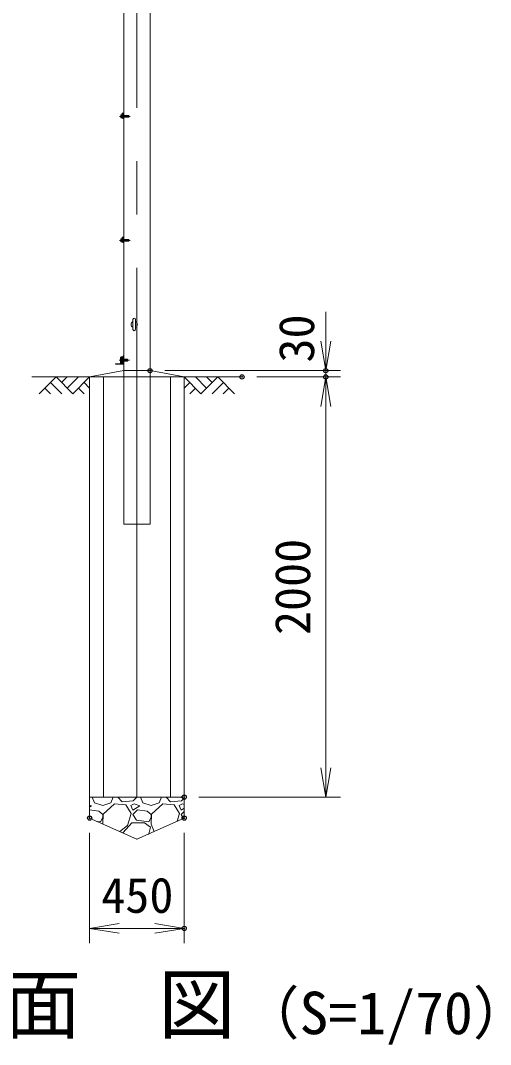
# Model space of a CAD drawing. Units: millimetres at full size. Extents: x -14699 to 14701, y -10394 to 10396.
# Drawn here: x 3622 to 5858, y -3734 to 1140 of the extents above; entities that cross this region are included whole.
import ezdxf
from ezdxf.enums import TextEntityAlignment as Align

# ---------------------------------------------------------------- set-up
doc = ezdxf.new("R2010")
doc.units = ezdxf.units.MM
doc.header["$LTSCALE"] = 40
doc.header["$PDMODE"] = 32
doc.header["$PDSIZE"] = 20
doc.linetypes.add('USER1', pattern=[50.8, 31.75, -6.35, 6.35, -6.35])
for name, color, linetype, lineweight in [('0-0_D-STR3', 3, 'Continuous', 13), ('0-1_D-STR1', 1, 'Continuous', 18), ('0-2_D-BMK', 2, 'USER1', 13), ('0-3_D-STR4', 7, 'Continuous', 18), ('0-4_D-BGD', 7, 'Continuous', 18), ('0-5_D-DCR-HCH', 7, 'Continuous', 13), ('0-6_D-STR-DIM', 7, 'Continuous', 13), ('0-7_0', 7, 'Continuous', 18), ('0-A_D-TTL-TXT', 7, 'Continuous', 13)]:
    doc.layers.add(name, color=color, linetype=linetype, lineweight=lineweight)
doc.layers.add('0-8_Defpoints', color=253, linetype='Continuous')
doc.styles.add('ＭＳ ゴシック', font='')
doc.styles.get('ＭＳ ゴシック').set_extended_font_data('MS Gothic')

# ---------------------------------------------------------------- blocks, each defined once
blk = doc.blocks.new('_Open')
at = {"layer": '0-7_0'}
blk.add_line((-40, 6.67), (0, 0), dxfattribs=at)
blk.add_lwpolyline([(-40, -6.67), (0, 0), (-40, 0)], dxfattribs=at)

msp = doc.modelspace()

# ---------------------------------------------------------------- linework, layer by layer
at = {"layer": '0-0_D-STR3'}
for p, q in [((4100.12, 689.61), (4100.82, 690.82)), ((4100.12, 689.61), (4100.12, 677.01)), ((4105.42, 690.82), (4100.82, 690.82)), ((4105.42, 687.07), (4100.82, 687.07)), ((4105.42, 696.31), (4105.42, 676.31)), ((4105.42, 690.82), (4105.42, 675.81)), ((4108.42, 699.31), (4113.42, 699.31)), ((4108.42, 695.81), (4108.42, 676.81)), ((4108.42, 687.31), (4136.22, 687.31)), ((4108.42, 686.56), (4136.97, 686.56)), ((4108.92, 696.31), (4113.42, 696.31)), ((4113.42, 699.31), (4113.42, 696.31)), ((4136.22, 687.31), (4137.42, 686.11)), ((4136.22, 687.31), (4136.22, 679.31)), ((4137.42, 686.11), (4137.42, 680.51)), ((4100.12, 677.01), (4100.82, 675.81)), ((4105.42, 679.56), (4100.82, 679.56)), ((4105.42, 675.81), (4100.82, 675.81)), ((4108.42, 680.06), (4136.97, 680.06)), ((4108.42, 679.31), (4136.22, 679.31)), ((4108.42, 673.31), (4113.42, 673.31)), ((4108.92, 676.31), (4113.42, 676.31)), ((4113.42, 676.31), (4113.42, 673.31)), ((4136.22, 679.31), (4137.42, 680.51)), ((4100.12, 99.61), (4100.82, 100.82)), ((4100.12, 99.61), (4100.12, 87.01)), ((4105.42, 100.82), (4100.82, 100.82)), ((4105.42, 106.31), (4105.42, 86.31)), ((4105.42, 100.82), (4105.42, 85.81)), ((4108.42, 109.31), (4113.42, 109.31)), ((4108.42, 105.81), (4108.42, 86.81)), ((4108.92, 106.31), (4113.42, 106.31)), ((4113.42, 109.31), (4113.42, 106.31)), ((4100.12, 87.01), (4100.82, 85.81)), ((4105.42, 97.07), (4100.82, 97.07)), ((4105.42, 89.56), (4100.82, 89.56)), ((4105.42, 85.81), (4100.82, 85.81)), ((4108.42, 97.31), (4136.22, 97.31)), ((4108.42, 96.56), (4136.97, 96.56)), ((4108.42, 90.06), (4136.97, 90.06)), ((4108.42, 89.31), (4136.22, 89.31)), ((4108.42, 83.31), (4113.42, 83.31)), ((4108.92, 86.31), (4113.42, 86.31)), ((4113.42, 86.31), (4113.42, 83.31)), ((4136.22, 97.31), (4137.42, 96.11)), ((4136.22, 97.31), (4136.22, 89.31)), ((4136.22, 89.31), (4137.42, 90.51)), ((4137.42, 96.11), (4137.42, 90.51)), ((4157.17, -330.44), (4157.17, -282.94)), ((4169.67, -330.44), (4169.67, -282.94)), ((4097.28, -464.99), (4097.28, -488.39)), ((4099.58, -464.99), (4099.58, -488.39)), ((4110.28, -461.69), (4100.58, -461.69)), ((4110.28, -463.99), (4100.58, -463.99)), ((4103.42, -468.44), (4104.32, -466.87)), ((4103.42, -484.94), (4103.42, -468.44)), ((4103.42, -484.94), (4104.32, -486.5)), ((4104.32, -466.87), (4110.42, -466.87)), ((4104.32, -471.78), (4110.42, -471.78)), ((4104.32, -481.59), (4110.42, -481.59)), ((4104.32, -486.5), (4110.42, -486.5)), ((4110.28, -461.69), (4110.28, -463.99)), ((4110.42, -486.5), (4110.42, -466.87)), ((4113.42, -471.69), (4128.92, -471.69)), ((4113.42, -472.59), (4129.82, -472.59)), ((4113.42, -480.79), (4129.82, -480.79)), ((4113.42, -481.69), (4128.92, -481.69)), ((4128.92, -481.69), (4130.42, -480.19)), ((4130.42, -480.19), (4130.42, -473.19)), ((4110.28, -489.39), (4100.58, -489.39)), ((4110.28, -491.69), (4100.58, -491.69)), ((4110.28, -489.39), (4110.28, -491.69))]:
    msp.add_line(p, q, dxfattribs=at)
msp.add_lwpolyline([(4128.92, -481.69), (4128.92, -471.69), (4130.42, -473.19)], dxfattribs=at)
for centre, radius, start, end in [((4112.65, 683.31), 12.42, 162.4121, 197.5879), ((4103.56, 688.94), 3.32, 145.61585, 214.38415), ((4108.42, 696.31), 3, 90, 180), ((4108.92, 695.81), 0.5, 90, 180), ((4103.56, 677.69), 3.32, 145.61585, 214.38415), ((4108.42, 676.31), 3, 180, 270), ((4108.92, 676.81), 0.5, 180, 270), ((4103.56, 98.94), 3.32, 145.61585, 214.38415), ((4108.42, 106.31), 3, 90, 180), ((4108.92, 105.81), 0.5, 90, 180), ((4112.65, 93.31), 12.42, 162.4121, 197.5879), ((4103.56, 87.69), 3.32, 145.61585, 214.38415), ((4108.42, 86.31), 3, 180, 270), ((4108.92, 86.81), 0.5, 180, 270), ((4163.42, -282.94), 6.25, 0, 180), ((4163.42, -306.69), 15, 114.62432, 245.37568), ((4163.42, -330.44), 6.25, 180, 0), ((4163.42, -306.69), 15, 294.62432, 65.37568), ((4100.58, -464.99), 3.3, 90, 180), ((4100.58, -464.99), 1, 90, 180), ((4107.91, -469.32), 4.34, 145.61575, 214.38425), ((4119.8, -476.69), 16.24, 162.41205, 197.58795), ((4107.91, -484.05), 4.34, 145.61575, 214.38425), ((4100.58, -488.39), 3.3, 180, 270), ((4100.58, -488.39), 1, 180, 270)]:
    msp.add_arc(centre, radius, start, end, dxfattribs=at)
at = {"layer": '0-1_D-STR1'}
for p, q in [((4110.42, -458.69), (4110.42, -489.19)), ((4112.42, -456.69), (4113.42, -456.69)), ((4113.42, -456.69), (4113.42, -491.69)), ((4073.42, -495.69), (4073.42, -496.69)), ((4108.42, -496.69), (4073.42, -496.69)), ((4105.92, -493.69), (4075.42, -493.69))]:
    msp.add_line(p, q, dxfattribs=at)
msp.add_lwpolyline([(4113.42, 5543.31), (4238.42, 5543.31), (4238.42, -1256.69), (4113.42, -1256.69)], close=True, dxfattribs=at)
for centre, radius, start, end in [((4112.42, -458.69), 2, 90, 180), ((4075.42, -495.69), 2, 90, 180), ((4105.92, -489.19), 4.5, 270, 0), ((4108.42, -491.69), 5, 270, 0)]:
    msp.add_arc(centre, radius, start, end, dxfattribs=at)
at = {"layer": '0-2_D-BMK'}
for p, q in [((4175.92, -1307.69), (4175.92, 5594.31)), ((4093.09, 683.31), (4143.09, 683.31)), ((4093.09, 93.31), (4143.09, 93.31)), ((4141.32, -476.69), (4091.32, -476.69))]:
    msp.add_line(p, q, dxfattribs=at)
at = {"layer": '0-3_D-STR4'}
for p, q in [((3950.92, -2656.69), (3950.92, -556.69)), ((4016.82, -556.69), (4016.82, -2556.69)), ((4175.92, -556.69), (4175.92, -2556.69)), ((4335.02, -556.69), (4335.02, -2556.69)), ((4400.92, -2656.69), (4400.92, -556.69))]:
    msp.add_line(p, q, dxfattribs=at)
for points in [[(3950.92, -556.69), (4113.42, -526.69), (4238.42, -526.69), (4400.92, -556.69)], [(3950.92, -2656.69), (4175.92, -2756.69), (4400.92, -2656.69)]]:
    msp.add_lwpolyline(points, dxfattribs=at)
at = {"layer": '0-4_D-BGD'}
for p, q in [((3675.92, -556.69), (4675.92, -556.69)), ((4400.92, -2556.69), (3950.92, -2556.69))]:
    msp.add_line(p, q, dxfattribs=at)
at = {"layer": '0-5_D-DCR-HCH'}
for p, q in [((3791.28, -556.69), (3711.47, -636.5)), ((3764.68, -583.29), (3818.13, -636.5)), ((3791.28, -556.69), (3871.1, -636.5)), ((3817.89, -583.29), (3844.5, -556.69)), ((3844.5, -609.9), (3897.71, -556.69)), ((3871.1, -636.5), (3950.92, -556.69)), ((3924.31, -583.29), (3950.92, -609.78)), ((4480.74, -636.5), (4400.92, -556.69)), ((4427.53, -583.29), (4400.92, -609.78)), ((4507.34, -609.9), (4454.13, -556.69)), ((4560.56, -556.69), (4480.74, -636.5)), ((4534.09, -583.43), (4507.34, -556.69)), ((4587.16, -583.29), (4533.71, -636.5)), ((4560.56, -556.69), (4640.37, -636.5)), ((3738.07, -609.9), (3764.8, -636.5)), ((3897.71, -609.9), (3924.44, -636.5)), ((4454.13, -609.9), (4427.4, -636.5)), ((4613.77, -609.9), (4587.04, -636.5)), ((3962.52, -2556.69), (3974.33, -2584.24)), ((4052.53, -2584.24), (4062.37, -2556.69)), ((4105.43, -2579.64), (4084.39, -2556.69)), ((4158.33, -2575.04), (4105.43, -2579.64)), ((4174.85, -2556.69), (4158.33, -2575.04)), ((4192.52, -2556.69), (4204.33, -2584.24)), ((4282.53, -2584.24), (4292.37, -2556.69)), ((4335.43, -2579.64), (4314.39, -2556.69)), ((4388.33, -2575.04), (4335.43, -2579.64)), ((4400.92, -2561.05), (4388.33, -2575.04)), ((3960.53, -2598.04), (3950.92, -2594.84)), ((3950.92, -2603.81), (3960.53, -2598.04)), ((3995.03, -2623.34), (3950.92, -2616.72)), ((3974.33, -2584.24), (4013.43, -2595.74)), ((4013.43, -2639.44), (3995.03, -2623.34)), ((4013.43, -2595.74), (4052.53, -2584.24)), ((4068.63, -2588.84), (4015.73, -2637.14)), ((4123.83, -2593.44), (4068.63, -2588.84)), ((4149.13, -2634.84), (4123.83, -2593.44)), ((4162.93, -2588.84), (4146.83, -2595.74)), ((4146.83, -2595.74), (4156.03, -2618.74)), ((4156.03, -2618.74), (4190.53, -2598.04)), ((4179.03, -2616.44), (4156.03, -2639.44)), ((4190.53, -2598.04), (4162.93, -2588.84)), ((4225.03, -2623.34), (4179.03, -2616.44)), ((4204.33, -2584.24), (4243.43, -2595.74)), ((4243.43, -2639.44), (4225.03, -2623.34)), ((4243.43, -2595.74), (4282.53, -2584.24)), ((4298.63, -2588.84), (4245.73, -2637.14)), ((4353.83, -2593.44), (4298.63, -2588.84)), ((4379.13, -2634.84), (4353.83, -2593.44)), ((4392.93, -2588.84), (4376.83, -2595.74)), ((4376.83, -2595.74), (4386.03, -2618.74)), ((4386.03, -2618.74), (4400.92, -2609.81)), ((4400.92, -2624.55), (4386.03, -2639.44)), ((4400.92, -2591.5), (4392.93, -2588.84)), ((3985.24, -2671.94), (4001.93, -2673.94)), ((4001.93, -2673.94), (4013.43, -2653.24)), ((4013.43, -2653.24), (4013.43, -2639.44)), ((4015.73, -2637.14), (4013.48, -2684.49)), ((4110.03, -2724.54), (4151.43, -2678.54)), ((4130.73, -2692.34), (4149.13, -2634.84)), ((4151.43, -2678.54), (4211.23, -2678.54)), ((4156.03, -2639.44), (4174.43, -2667.04)), ((4174.43, -2667.04), (4231.93, -2673.94)), ((4211.23, -2678.54), (4241.13, -2699.24)), ((4231.93, -2673.94), (4243.43, -2653.24)), ((4245.73, -2637.14), (4243.43, -2685.44)), ((4243.43, -2653.24), (4243.43, -2639.44)), ((4367.37, -2671.6), (4379.13, -2634.84)), ((4386.03, -2639.44), (4398.3, -2657.85)), ((4094.37, -2720.44), (4130.73, -2692.34)), ((4112.28, -2728.4), (4110.03, -2724.54)), ((4241.13, -2699.24), (4231.93, -2731.44)), ((4243.43, -2685.44), (4258.06, -2720.18)), ((4176.99, -2756.21), (4174.38, -2756)), ((4231.93, -2731.44), (4227.51, -2733.76))]:
    msp.add_line(p, q, dxfattribs=at)
at = {"layer": '0-6_D-STR-DIM'}
for p, q in [((5074.47, -386.69), (5074.47, -246.69)), ((4308.42, -526.69), (5144.47, -526.69)), ((5074.47, -556.69), (5074.47, -526.69)), ((4745.92, -556.69), (5144.47, -556.69)), ((4745.92, -556.69), (5144.47, -556.69)), ((5074.47, -2556.69), (5074.47, -556.69)), ((5074.47, -696.69), (5074.47, -836.69)), ((4470.92, -2556.69), (5144.47, -2556.69)), ((3950.92, -2726.69), (3950.92, -3251.56)), ((4400.92, -2726.69), (4400.92, -3251.56)), ((3950.92, -3181.56), (4400.92, -3181.56))]:
    msp.add_line(p, q, dxfattribs=at)
at = {"layer": '0-8_Defpoints'}
for p in [(4238.42, -526.69), (5074.47, -526.69), (4675.92, -556.69), (5074.47, -556.69), (4400.92, -2556.69), (3950.92, -2656.69), (4400.92, -2656.69), (4400.92, -3181.56)]:
    msp.add_point(p, dxfattribs=at)

# ---------------------------------------------------------------- block references
at = {"layer": '0-6_D-STR-DIM', "xscale": 3.5, "yscale": 3.5}
for p, rotation in [((5074.47, -526.69), 270), ((5074.47, -556.69), 90), ((5074.47, -556.69), 90), ((5074.47, -2556.69), 270), ((3950.92, -3181.56), 180)]:
    msp.add_blockref('_Open', p, dxfattribs=dict(at, rotation=rotation))
msp.add_blockref('_Open', (4400.92, -3181.56), dxfattribs=at)

# ---------------------------------------------------------------- texts
at = {"layer": '0-6_D-STR-DIM', "style": 'ＭＳ ゴシック'}
for s, p in [('30', (5069.68, -488.18)), ('2000', (5050.85, -1785.13))]:
    msp.add_text(s, height=168.3, rotation=90, dxfattribs=at).set_placement(p, align=Align.BOTTOM_LEFT)
msp.add_text('450', height=168.3, dxfattribs=at).set_placement((4006.16, -3157.94), align=Align.BOTTOM_LEFT)
at = {"layer": '0-A_D-TTL-TXT', "style": 'ＭＳ ゴシック'}
for s, height, p in [('側\u3000面\u3000図', 269.5, (2807.53, -3758.5)), ('（S=1/70）', 202.1, (4673.63, -3745.54))]:
    msp.add_text(s, height=height, dxfattribs=at).set_placement(p, align=Align.BOTTOM_LEFT)

doc.saveas('drawing.dxf')
